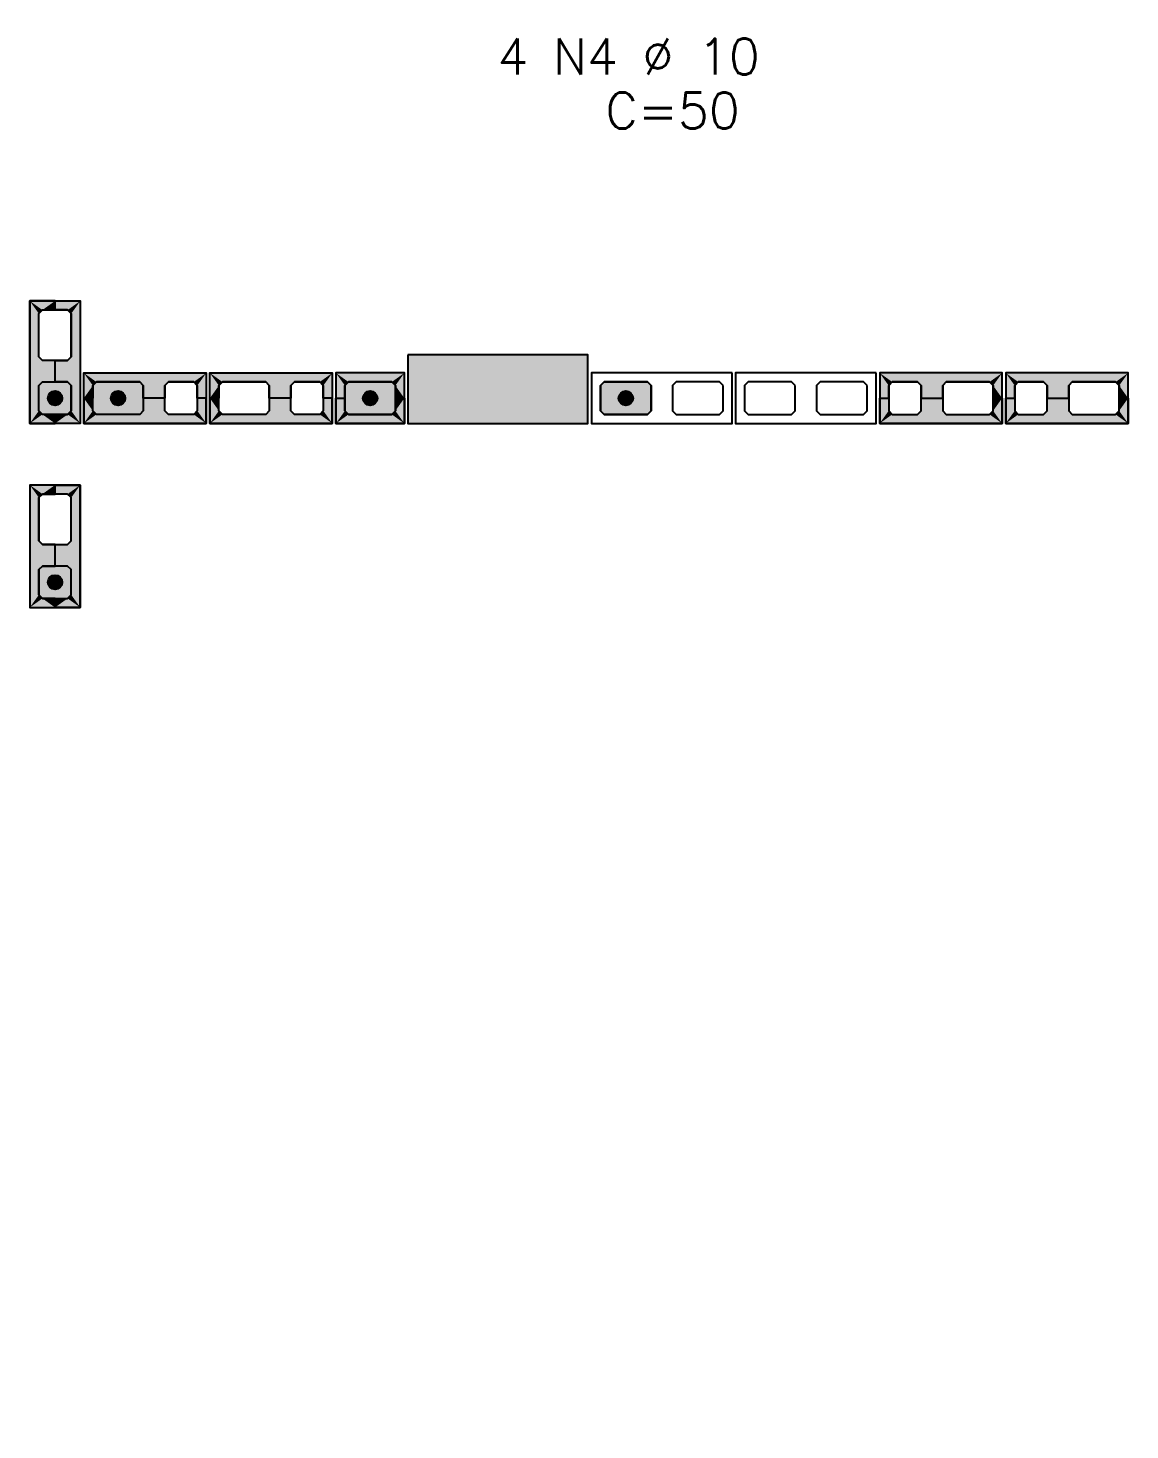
# Model space of a CAD drawing. Extents: x -1.9 to 86, y -1.5 to 61.
# Drawn here: x 22.88 to 29, y 36.86 to 44.65 of the extents above; entities that cross this region are included whole.
import ezdxf

# ---------------------------------------------------------------- set-up
doc = ezdxf.new("R2010")
doc.units = 0
doc.header["$MEASUREMENT"] = 0
for name, color, linetype in [('PENA_01', 1, 'CONTINUOUS'), ('PENA_02', 2, 'CONTINUOUS'), ('PENA_03', 3, 'CONTINUOUS'), ('PENA_11', 252, 'CONTINUOUS'), ('PENA_21', 100, 'CONTINUOUS'), ('PENA_23', 50, 'CONTINUOUS')]:
    doc.layers.add(name, color=color, linetype=linetype)
doc.styles.get("Standard").update_dxf_attribs({"font": 'ROMANS.SHX'})

msp = doc.modelspace()

# ---------------------------------------------------------------- linework, layer by layer
at = {"layer": 'PENA_01', "linetype": 'Continuous'}
for points in [[(22.9367, 42.8245), (22.9367, 43.0645), (22.9567, 43.0845), (23.0967, 43.0845), (23.1167, 43.0645), (23.1167, 42.8245), (23.0967, 42.8045), (22.9567, 42.8045), (22.9367, 42.8245)], [(22.9367, 42.5245), (22.9367, 42.6645), (22.9567, 42.6845), (23.0967, 42.6845), (23.1167, 42.6645), (23.1167, 42.5245), (23.0967, 42.5045), (22.9567, 42.5045), (22.9367, 42.5245)], [(23.4967, 42.5045), (23.2567, 42.5045), (23.2367, 42.5245), (23.2367, 42.6645), (23.2567, 42.6845), (23.4967, 42.6845), (23.5167, 42.6645), (23.5167, 42.5245), (23.4967, 42.5045)], [(23.7967, 42.5045), (23.6567, 42.5045), (23.6367, 42.5245), (23.6367, 42.6645), (23.6567, 42.6845), (23.7967, 42.6845), (23.8167, 42.6645), (23.8167, 42.5245), (23.7967, 42.5045)], [(24.1967, 42.5045), (23.9567, 42.5045), (23.9367, 42.5245), (23.9367, 42.6645), (23.9567, 42.6845), (24.1967, 42.6845), (24.2167, 42.6645), (24.2167, 42.5245), (24.1967, 42.5045)], [(24.4967, 42.5045), (24.3567, 42.5045), (24.3367, 42.5245), (24.3367, 42.6645), (24.3567, 42.6845), (24.4967, 42.6845), (24.5167, 42.6645), (24.5167, 42.5245), (24.4967, 42.5045)], [(24.6567, 42.5045), (24.8967, 42.5045), (24.9167, 42.5245), (24.9167, 42.6645), (24.8967, 42.6845), (24.6567, 42.6845), (24.6367, 42.6645), (24.6367, 42.5245), (24.6567, 42.5045)], [(26.3367, 42.6645), (26.3167, 42.6845), (26.0767, 42.6845), (26.0567, 42.6645), (26.0567, 42.5245), (26.0767, 42.5045), (26.3167, 42.5045), (26.3367, 42.5245), (26.3367, 42.6645)], [(26.7367, 42.6645), (26.7167, 42.6845), (26.4767, 42.6845), (26.4567, 42.6645), (26.4567, 42.5245), (26.4767, 42.5045), (26.7167, 42.5045), (26.7367, 42.5245), (26.7367, 42.6645)], [(27.1367, 42.6645), (27.1167, 42.6845), (26.8767, 42.6845), (26.8567, 42.6645), (26.8567, 42.5245), (26.8767, 42.5045), (27.1167, 42.5045), (27.1367, 42.5245), (27.1367, 42.6645)], [(27.5367, 42.6645), (27.5167, 42.6845), (27.2767, 42.6845), (27.2567, 42.6645), (27.2567, 42.5245), (27.2767, 42.5045), (27.5167, 42.5045), (27.5367, 42.5245), (27.5367, 42.6645)], [(27.6767, 42.5045), (27.8167, 42.5045), (27.8367, 42.5245), (27.8367, 42.6645), (27.8167, 42.6845), (27.6767, 42.6845), (27.6567, 42.6645), (27.6567, 42.5245), (27.6767, 42.5045)], [(27.9767, 42.5045), (28.2167, 42.5045), (28.2367, 42.5245), (28.2367, 42.6645), (28.2167, 42.6845), (27.9767, 42.6845), (27.9567, 42.6645), (27.9567, 42.5245), (27.9767, 42.5045)], [(28.3767, 42.5045), (28.5167, 42.5045), (28.5367, 42.5245), (28.5367, 42.6645), (28.5167, 42.6845), (28.3767, 42.6845), (28.3567, 42.6645), (28.3567, 42.5245), (28.3767, 42.5045)], [(28.6767, 42.5045), (28.9167, 42.5045), (28.9367, 42.5245), (28.9367, 42.6645), (28.9167, 42.6845), (28.6767, 42.6845), (28.6567, 42.6645), (28.6567, 42.5245), (28.6767, 42.5045)], [(23.1167, 41.8022), (23.1167, 42.0422), (23.0967, 42.0622), (22.9567, 42.0622), (22.9367, 42.0422), (22.9367, 41.8022), (22.9567, 41.7822), (23.0967, 41.7822), (23.1167, 41.8022)], [(23.1167, 41.5022), (23.1167, 41.6422), (23.0967, 41.6622), (22.9567, 41.6622), (22.9367, 41.6422), (22.9367, 41.5022), (22.9567, 41.4822), (23.0967, 41.4822), (23.1167, 41.5022)]]:
    msp.add_lwpolyline(points, dxfattribs=at)
at = {"layer": 'PENA_02', "linetype": 'Continuous'}
for points in [[(22.8867, 42.4545), (22.8867, 43.1345), (23.1667, 43.1345), (23.1667, 42.4545), (22.8867, 42.4545)], [(24.9867, 42.8345), (24.9867, 42.4545), (25.9867, 42.4545), (25.9867, 42.8345), (24.9867, 42.8345)], [(23.8667, 42.4545), (23.1867, 42.4545), (23.1867, 42.7345), (23.8667, 42.7345), (23.8667, 42.4545)], [(24.5667, 42.4545), (23.8867, 42.4545), (23.8867, 42.7345), (24.5667, 42.7345), (24.5667, 42.4545)], [(24.5867, 42.4545), (24.9667, 42.4545), (24.9667, 42.7345), (24.5867, 42.7345), (24.5867, 42.4545)], [(26.7867, 42.7345), (26.0067, 42.7345), (26.0067, 42.4545), (26.7867, 42.4545), (26.7867, 42.7345)], [(27.5867, 42.7345), (26.8067, 42.7345), (26.8067, 42.4545), (27.5867, 42.4545), (27.5867, 42.7345)], [(27.6067, 42.4545), (28.2867, 42.4545), (28.2867, 42.7345), (27.6067, 42.7345), (27.6067, 42.4545)], [(28.3067, 42.4545), (28.9867, 42.4545), (28.9867, 42.7345), (28.3067, 42.7345), (28.3067, 42.4545)], [(23.1667, 41.4322), (23.1667, 42.1122), (22.8867, 42.1122), (22.8867, 41.4322), (23.1667, 41.4322)]]:
    msp.add_lwpolyline(points, dxfattribs=at)
at = {"layer": 'PENA_03', "linetype": 'Continuous'}
for points in [[(23.1167, 42.5245), (23.0967, 42.5045), (22.9567, 42.5045), (22.9367, 42.5245), (22.9367, 42.6645), (22.9567, 42.6845), (23.0967, 42.6845), (23.1167, 42.6645), (23.1167, 42.5245)], [(23.5167, 42.5245), (23.4967, 42.5045), (23.2567, 42.5045), (23.2367, 42.5245), (23.2367, 42.6645), (23.2567, 42.6845), (23.4967, 42.6845), (23.5167, 42.6645), (23.5167, 42.5245)], [(24.9167, 42.5245), (24.8967, 42.5045), (24.6567, 42.5045), (24.6367, 42.5245), (24.6367, 42.6645), (24.6567, 42.6845), (24.8967, 42.6845), (24.9167, 42.6645), (24.9167, 42.5245)], [(26.3367, 42.5245), (26.3167, 42.5045), (26.0767, 42.5045), (26.0567, 42.5245), (26.0567, 42.6645), (26.0767, 42.6845), (26.3167, 42.6845), (26.3367, 42.6645), (26.3367, 42.5245)], [(22.9567, 41.6622), (22.9367, 41.6422), (22.9367, 41.5022), (22.9567, 41.4822), (23.0967, 41.4822), (23.1167, 41.5022), (23.1167, 41.6422), (23.0967, 41.6622), (22.9567, 41.6622)]]:
    msp.add_lwpolyline(points, dxfattribs=at)
for centre in [(23.0267, 42.5945), (23.3767, 42.5945), (24.7767, 42.5945), (26.1967, 42.5945), (23.0267, 41.5722)]:
    msp.add_circle(centre, 0.04, dxfattribs=at)
for points in [[(23.0667, 42.5945), (23.0067, 42.6292), (22.9892, 42.6082)], [(23.0667, 42.5945), (22.9892, 42.6082), (22.9892, 42.5808)], [(23.0667, 42.5945), (23.0337, 42.6339), (23.0067, 42.6292)], [(23.0667, 42.5945), (23.0574, 42.6202), (23.0337, 42.6339)], [(23.4167, 42.5945), (23.3567, 42.6292), (23.3392, 42.6082)], [(23.4167, 42.5945), (23.3392, 42.6082), (23.3392, 42.5808)], [(23.4167, 42.5945), (23.3837, 42.6339), (23.3567, 42.6292)], [(23.4167, 42.5945), (23.4074, 42.6202), (23.3837, 42.6339)], [(24.8167, 42.5945), (24.7567, 42.6292), (24.7392, 42.6082)], [(24.8167, 42.5945), (24.7392, 42.6082), (24.7392, 42.5808)], [(24.8167, 42.5945), (24.7837, 42.6339), (24.7567, 42.6292)], [(24.8167, 42.5945), (24.8074, 42.6202), (24.7837, 42.6339)], [(26.2367, 42.5945), (26.1767, 42.6292), (26.1592, 42.6082)], [(26.2367, 42.5945), (26.1592, 42.6082), (26.1592, 42.5808)], [(26.2367, 42.5945), (26.2037, 42.6339), (26.1767, 42.6292)], [(26.2367, 42.5945), (26.2274, 42.6202), (26.2037, 42.6339)], [(23.0667, 42.5945), (22.9892, 42.5808), (23.0067, 42.5599)], [(23.0667, 42.5945), (23.0067, 42.5599), (23.0337, 42.5551)], [(23.0667, 42.5945), (23.0337, 42.5551), (23.0574, 42.5688)], [(23.0667, 42.5945), (23.0574, 42.5688), (23.0667, 42.5945)], [(23.4167, 42.5945), (23.3392, 42.5808), (23.3567, 42.5599)], [(23.4167, 42.5945), (23.3567, 42.5599), (23.3837, 42.5551)], [(23.4167, 42.5945), (23.3837, 42.5551), (23.4074, 42.5688)], [(23.4167, 42.5945), (23.4074, 42.5688), (23.4167, 42.5945)], [(24.8167, 42.5945), (24.7392, 42.5808), (24.7567, 42.5599)], [(24.8167, 42.5945), (24.7567, 42.5599), (24.7837, 42.5551)], [(24.8167, 42.5945), (24.7837, 42.5551), (24.8074, 42.5688)], [(24.8167, 42.5945), (24.8074, 42.5688), (24.8167, 42.5945)], [(26.2367, 42.5945), (26.1592, 42.5808), (26.1767, 42.5599)], [(26.2367, 42.5945), (26.1767, 42.5599), (26.2037, 42.5551)], [(26.2367, 42.5945), (26.2037, 42.5551), (26.2274, 42.5688)], [(26.2367, 42.5945), (26.2274, 42.5688), (26.2367, 42.5945)], [(23.0667, 41.5722), (23.0067, 41.6069), (22.9892, 41.5859)], [(23.0667, 41.5722), (23.0337, 41.6116), (23.0067, 41.6069)], [(23.0667, 41.5722), (23.0574, 41.598), (23.0337, 41.6116)], [(23.0667, 41.5722), (22.9892, 41.5859), (22.9892, 41.5586)], [(23.0667, 41.5722), (22.9892, 41.5586), (23.0067, 41.5376)], [(23.0667, 41.5722), (23.0067, 41.5376), (23.0337, 41.5328)], [(23.0667, 41.5722), (23.0337, 41.5328), (23.0574, 41.5465)], [(23.0667, 41.5722), (23.0574, 41.5465), (23.0667, 41.5722)]]:
    msp.add_solid(points, dxfattribs=at)
at = {"layer": 'PENA_11', "linetype": 'Continuous'}
for points in [[(24.9867, 42.8345), (24.9867, 42.4545), (25.9867, 42.4545)], [(24.9867, 42.8345), (25.9867, 42.4545), (25.9867, 42.8345)], [(24.9867, 42.8345), (25.9867, 42.8345), (24.9867, 42.8345)], [(23.1167, 42.5245), (22.9367, 42.6645), (22.9567, 42.6845)], [(23.1167, 42.5245), (22.9567, 42.6845), (23.0967, 42.6845)], [(23.1167, 42.5245), (23.0967, 42.6845), (23.1167, 42.6645)], [(23.5167, 42.5245), (23.2367, 42.6645), (23.2567, 42.6845)], [(23.5167, 42.5245), (23.2567, 42.6845), (23.4967, 42.6845)], [(23.5167, 42.5245), (23.4967, 42.6845), (23.5167, 42.6645)], [(24.9167, 42.5245), (24.6367, 42.6645), (24.6567, 42.6845)], [(24.9167, 42.5245), (24.6567, 42.6845), (24.8967, 42.6845)], [(24.9167, 42.5245), (24.8967, 42.6845), (24.9167, 42.6645)], [(26.3367, 42.5245), (26.0567, 42.6645), (26.0767, 42.6845)], [(26.3367, 42.5245), (26.0767, 42.6845), (26.3167, 42.6845)], [(26.3367, 42.5245), (26.3167, 42.6845), (26.3367, 42.6645)], [(23.1167, 42.5245), (22.9367, 42.5245), (22.9367, 42.6645)], [(23.1167, 42.5245), (23.1167, 42.6645), (23.1167, 42.5245)], [(23.5167, 42.5245), (23.2367, 42.5245), (23.2367, 42.6645)], [(23.5167, 42.5245), (23.5167, 42.6645), (23.5167, 42.5245)], [(24.9167, 42.5245), (24.6367, 42.5245), (24.6367, 42.6645)], [(24.9167, 42.5245), (24.9167, 42.6645), (24.9167, 42.5245)], [(26.3367, 42.5245), (26.0567, 42.5245), (26.0567, 42.6645)], [(26.3367, 42.5245), (26.3367, 42.6645), (26.3367, 42.5245)], [(23.1167, 42.5245), (22.9567, 42.5045), (22.9367, 42.5245)], [(23.1167, 42.5245), (23.0967, 42.5045), (22.9567, 42.5045)], [(23.5167, 42.5245), (23.2567, 42.5045), (23.2367, 42.5245)], [(23.5167, 42.5245), (23.4967, 42.5045), (23.2567, 42.5045)], [(24.9167, 42.5245), (24.6567, 42.5045), (24.6367, 42.5245)], [(24.9167, 42.5245), (24.8967, 42.5045), (24.6567, 42.5045)], [(26.3367, 42.5245), (26.0767, 42.5045), (26.0567, 42.5245)], [(26.3367, 42.5245), (26.3167, 42.5045), (26.0767, 42.5045)], [(22.9567, 41.6622), (22.9367, 41.6422), (22.9367, 41.5022)], [(22.9567, 41.6622), (22.9367, 41.5022), (22.9567, 41.4822)], [(22.9567, 41.6622), (22.9567, 41.4822), (23.0967, 41.4822)], [(22.9567, 41.6622), (23.0967, 41.4822), (23.1167, 41.5022)], [(22.9567, 41.6622), (23.1167, 41.5022), (23.1167, 41.6422)], [(22.9567, 41.6622), (23.1167, 41.6422), (23.0967, 41.6622)], [(22.9567, 41.6622), (23.0967, 41.6622), (22.9567, 41.6622)]]:
    msp.add_solid(points, dxfattribs=at)
at = {"layer": 'PENA_21', "linetype": 'Continuous'}
for points in [[(23.0267, 42.4545), (23.0267, 42.5045), (22.9567, 42.5045), (22.9367, 42.5245), (22.9367, 42.6645), (22.9567, 42.6845), (23.0267, 42.6845), (23.0267, 42.8045), (22.9567, 42.8045), (22.9367, 42.8245), (22.9367, 43.0645), (22.9567, 43.0845), (23.0267, 43.0845), (23.0267, 43.1345), (22.8867, 43.1345), (22.8867, 42.4545), (23.0267, 42.4545)], [(23.0267, 42.4545), (23.0267, 42.5045), (23.0967, 42.5045), (23.1167, 42.5245), (23.1167, 42.6645), (23.0967, 42.6845), (23.0267, 42.6845), (23.0267, 42.8045), (23.0967, 42.8045), (23.1167, 42.8245), (23.1167, 43.0645), (23.0967, 43.0845), (23.0267, 43.0845), (23.0267, 43.1345), (23.1667, 43.1345), (23.1667, 42.4545), (23.0267, 42.4545)], [(23.8667, 42.5945), (23.8167, 42.5945), (23.8167, 42.6645), (23.7967, 42.6845), (23.6567, 42.6845), (23.6367, 42.6645), (23.6367, 42.5945), (23.5167, 42.5945), (23.5167, 42.6645), (23.4967, 42.6845), (23.2567, 42.6845), (23.2367, 42.6645), (23.2367, 42.5945), (23.1867, 42.5945), (23.1867, 42.7345), (23.8667, 42.7345), (23.8667, 42.5945)], [(24.5667, 42.5945), (24.5167, 42.5945), (24.5167, 42.6645), (24.4967, 42.6845), (24.3567, 42.6845), (24.3367, 42.6645), (24.3367, 42.5945), (24.2167, 42.5945), (24.2167, 42.6645), (24.1967, 42.6845), (23.9567, 42.6845), (23.9367, 42.6645), (23.9367, 42.5945), (23.8867, 42.5945), (23.8867, 42.7345), (24.5667, 42.7345), (24.5667, 42.5945)], [(27.6067, 42.5945), (27.6567, 42.5945), (27.6567, 42.6645), (27.6767, 42.6845), (27.8167, 42.6845), (27.8367, 42.6645), (27.8367, 42.5945), (27.9567, 42.5945), (27.9567, 42.6645), (27.9767, 42.6845), (28.2167, 42.6845), (28.2367, 42.6645), (28.2367, 42.5945), (28.2867, 42.5945), (28.2867, 42.7345), (27.6067, 42.7345), (27.6067, 42.5945)], [(28.3067, 42.5945), (28.3567, 42.5945), (28.3567, 42.6645), (28.3767, 42.6845), (28.5167, 42.6845), (28.5367, 42.6645), (28.5367, 42.5945), (28.6567, 42.5945), (28.6567, 42.6645), (28.6767, 42.6845), (28.9167, 42.6845), (28.9367, 42.6645), (28.9367, 42.5945), (28.9867, 42.5945), (28.9867, 42.7345), (28.3067, 42.7345), (28.3067, 42.5945)], [(23.8667, 42.5945), (23.8167, 42.5945), (23.8167, 42.5245), (23.7967, 42.5045), (23.6567, 42.5045), (23.6367, 42.5245), (23.6367, 42.5945), (23.5167, 42.5945), (23.5167, 42.5245), (23.4967, 42.5045), (23.2567, 42.5045), (23.2367, 42.5245), (23.2367, 42.5945), (23.1867, 42.5945), (23.1867, 42.4545), (23.8667, 42.4545), (23.8667, 42.5945)], [(24.5667, 42.5945), (24.5167, 42.5945), (24.5167, 42.5245), (24.4967, 42.5045), (24.3567, 42.5045), (24.3367, 42.5245), (24.3367, 42.5945), (24.2167, 42.5945), (24.2167, 42.5245), (24.1967, 42.5045), (23.9567, 42.5045), (23.9367, 42.5245), (23.9367, 42.5945), (23.8867, 42.5945), (23.8867, 42.4545), (24.5667, 42.4545), (24.5667, 42.5945)], [(27.6067, 42.5945), (27.6567, 42.5945), (27.6567, 42.5245), (27.6767, 42.5045), (27.8167, 42.5045), (27.8367, 42.5245), (27.8367, 42.5945), (27.9567, 42.5945), (27.9567, 42.5245), (27.9767, 42.5045), (28.2167, 42.5045), (28.2367, 42.5245), (28.2367, 42.5945), (28.2867, 42.5945), (28.2867, 42.4545), (27.6067, 42.4545), (27.6067, 42.5945)], [(28.3067, 42.5945), (28.3567, 42.5945), (28.3567, 42.5245), (28.3767, 42.5045), (28.5167, 42.5045), (28.5367, 42.5245), (28.5367, 42.5945), (28.6567, 42.5945), (28.6567, 42.5245), (28.6767, 42.5045), (28.9167, 42.5045), (28.9367, 42.5245), (28.9367, 42.5945), (28.9867, 42.5945), (28.9867, 42.4545), (28.3067, 42.4545), (28.3067, 42.5945)], [(23.0267, 41.4322), (23.0267, 41.4822), (22.9567, 41.4822), (22.9367, 41.5022), (22.9367, 41.6422), (22.9567, 41.6622), (23.0267, 41.6622), (23.0267, 41.7822), (22.9567, 41.7822), (22.9367, 41.8022), (22.9367, 42.0422), (22.9567, 42.0622), (23.0267, 42.0622), (23.0267, 42.1122), (22.8867, 42.1122), (22.8867, 41.4322), (23.0267, 41.4322)], [(23.0267, 41.4322), (23.0267, 41.4822), (23.0967, 41.4822), (23.1167, 41.5022), (23.1167, 41.6422), (23.0967, 41.6622), (23.0267, 41.6622), (23.0267, 41.7822), (23.0967, 41.7822), (23.1167, 41.8022), (23.1167, 42.0422), (23.0967, 42.0622), (23.0267, 42.0622), (23.0267, 42.1122), (23.1667, 42.1122), (23.1667, 41.4322), (23.0267, 41.4322)]]:
    msp.add_lwpolyline(points, dxfattribs=at)
for points in [[(23.0267, 43.1345), (22.8867, 43.1345), (22.9567, 43.0845)], [(22.9567, 43.0845), (22.8867, 43.1345), (22.9367, 43.0645)], [(22.8867, 43.1345), (22.9367, 42.5245), (22.9367, 43.0645)], [(22.8867, 42.4545), (22.9367, 42.5245), (22.8867, 43.1345)], [(23.0267, 43.0845), (23.0267, 43.1345), (22.9567, 43.0845)], [(23.0967, 43.0845), (23.0267, 43.0845), (23.1667, 43.1345)], [(23.0267, 43.0845), (23.0267, 43.1345), (23.1667, 43.1345)], [(23.1167, 43.0645), (23.0967, 43.0845), (23.1667, 43.1345)], [(23.1167, 42.8245), (23.1667, 43.1345), (23.1167, 42.6645)], [(23.1167, 42.6645), (23.1667, 43.1345), (23.1167, 42.5245)], [(23.1667, 43.1345), (23.1667, 42.4545), (23.1167, 42.5245)], [(23.1167, 42.8245), (23.1167, 43.0645), (23.1667, 43.1345)], [(22.9367, 43.0645), (22.9367, 42.5245), (22.9367, 42.6645)], [(22.9367, 43.0645), (22.9367, 42.8245), (22.9367, 42.6645)], [(22.9567, 42.6845), (22.9367, 42.8245), (22.9367, 42.6645)], [(22.9567, 42.6845), (22.9567, 42.8045), (22.9367, 42.8245)], [(23.0267, 42.6845), (22.9567, 42.8045), (22.9567, 42.6845)], [(23.0267, 42.6845), (23.0267, 42.8045), (22.9567, 42.8045)], [(23.0267, 42.6845), (23.0967, 42.8045), (23.0967, 42.6845)], [(23.0267, 42.6845), (23.0267, 42.8045), (23.0967, 42.8045)], [(23.0967, 42.8045), (23.1167, 42.8245), (23.0967, 42.6845)], [(23.0967, 42.6845), (23.1167, 42.8245), (23.1167, 42.6645)], [(23.8667, 42.7345), (23.2567, 42.6845), (23.1867, 42.7345)], [(23.2567, 42.6845), (23.2367, 42.6645), (23.1867, 42.7345)], [(23.1867, 42.7345), (23.2367, 42.6645), (23.1867, 42.5945)], [(23.4967, 42.6845), (23.2567, 42.6845), (23.8667, 42.7345)], [(23.5167, 42.6645), (23.4967, 42.6845), (23.8667, 42.7345)], [(23.8667, 42.7345), (23.6567, 42.6845), (23.5167, 42.6645)], [(23.5167, 42.5945), (23.5167, 42.6645), (23.6567, 42.6845)], [(23.5167, 42.5945), (23.6567, 42.6845), (23.6367, 42.6645)], [(23.8667, 42.7345), (23.7967, 42.6845), (23.6567, 42.6845)], [(23.8667, 42.7345), (23.8167, 42.6645), (23.7967, 42.6845)], [(23.8667, 42.7345), (23.8667, 42.5945), (23.8167, 42.5945)], [(23.8667, 42.7345), (23.8167, 42.5945), (23.8167, 42.6645)], [(24.5667, 42.7345), (23.9567, 42.6845), (23.8867, 42.7345)], [(23.9567, 42.6845), (23.9367, 42.6645), (23.8867, 42.7345)], [(23.8867, 42.7345), (23.9367, 42.6645), (23.8867, 42.5945)], [(24.1967, 42.6845), (23.9567, 42.6845), (24.5667, 42.7345)], [(24.2167, 42.6645), (24.1967, 42.6845), (24.5667, 42.7345)], [(24.5667, 42.7345), (24.3567, 42.6845), (24.2167, 42.6645)], [(24.2167, 42.5945), (24.2167, 42.6645), (24.3567, 42.6845)], [(24.2167, 42.5945), (24.3567, 42.6845), (24.3367, 42.6645)], [(24.5667, 42.7345), (24.4967, 42.6845), (24.3567, 42.6845)], [(24.5667, 42.7345), (24.5167, 42.6645), (24.4967, 42.6845)], [(24.5667, 42.7345), (24.5667, 42.5945), (24.5167, 42.5945)], [(24.5667, 42.7345), (24.5167, 42.5945), (24.5167, 42.6645)], [(28.2867, 42.7345), (27.6067, 42.7345), (27.6767, 42.6845)], [(27.6067, 42.7345), (27.6067, 42.5945), (27.6567, 42.5945)], [(27.6067, 42.7345), (27.6567, 42.5945), (27.6567, 42.6645)], [(27.6067, 42.7345), (27.6567, 42.6645), (27.6767, 42.6845)], [(28.2867, 42.7345), (27.6767, 42.6845), (27.8167, 42.6845)], [(28.2867, 42.7345), (27.8167, 42.6845), (27.8367, 42.6645)], [(28.2867, 42.7345), (27.8367, 42.6645), (27.9767, 42.6845)], [(27.8367, 42.6645), (27.9567, 42.6645), (27.9767, 42.6845)], [(28.2867, 42.7345), (27.9767, 42.6845), (28.2167, 42.6845)], [(28.2867, 42.7345), (28.2167, 42.6845), (28.2367, 42.6645)], [(28.2867, 42.7345), (28.2367, 42.6645), (28.2867, 42.5945)], [(28.9867, 42.7345), (28.3067, 42.7345), (28.3767, 42.6845)], [(28.3067, 42.7345), (28.3067, 42.5945), (28.3567, 42.5945)], [(28.3067, 42.7345), (28.3567, 42.5945), (28.3567, 42.6645)], [(28.3067, 42.7345), (28.3567, 42.6645), (28.3767, 42.6845)], [(28.9867, 42.7345), (28.3767, 42.6845), (28.5167, 42.6845)], [(28.9867, 42.7345), (28.5167, 42.6845), (28.5367, 42.6645)], [(28.9867, 42.7345), (28.5367, 42.6645), (28.6767, 42.6845)], [(28.5367, 42.6645), (28.6567, 42.6645), (28.6767, 42.6845)], [(28.9867, 42.7345), (28.6767, 42.6845), (28.9167, 42.6845)], [(28.9867, 42.7345), (28.9167, 42.6845), (28.9367, 42.6645)], [(28.9867, 42.7345), (28.9367, 42.6645), (28.9867, 42.5945)], [(23.2367, 42.6645), (23.2367, 42.5945), (23.1867, 42.5945)], [(23.5167, 42.5945), (23.6367, 42.6645), (23.6367, 42.5945)], [(23.9367, 42.6645), (23.9367, 42.5945), (23.8867, 42.5945)], [(24.2167, 42.5945), (24.3367, 42.6645), (24.3367, 42.5945)], [(27.8367, 42.6645), (27.8367, 42.5945), (27.9567, 42.5945)], [(27.8367, 42.6645), (27.9567, 42.5945), (27.9567, 42.6645)], [(28.2867, 42.5945), (28.2367, 42.6645), (28.2367, 42.5945)], [(28.5367, 42.6645), (28.5367, 42.5945), (28.6567, 42.5945)], [(28.5367, 42.6645), (28.6567, 42.5945), (28.6567, 42.6645)], [(28.9867, 42.5945), (28.9367, 42.6645), (28.9367, 42.5945)], [(22.9567, 42.5045), (22.9367, 42.5245), (22.8867, 42.4545)], [(23.1167, 42.5245), (23.1667, 42.4545), (23.0967, 42.5045)], [(23.1867, 42.4545), (23.2367, 42.5245), (23.1867, 42.5945)], [(23.2367, 42.5245), (23.2367, 42.5945), (23.1867, 42.5945)], [(23.2567, 42.5045), (23.2367, 42.5245), (23.1867, 42.4545)], [(23.5167, 42.5245), (23.4967, 42.5045), (23.8667, 42.4545)], [(23.5167, 42.5945), (23.5167, 42.5245), (23.6567, 42.5045)], [(23.5167, 42.5945), (23.6567, 42.5045), (23.6367, 42.5245)], [(23.5167, 42.5945), (23.6367, 42.5245), (23.6367, 42.5945)], [(23.8667, 42.4545), (23.6567, 42.5045), (23.5167, 42.5245)], [(23.8667, 42.4545), (23.8167, 42.5245), (23.7967, 42.5045)], [(23.8667, 42.4545), (23.8667, 42.5945), (23.8167, 42.5945)], [(23.8667, 42.4545), (23.8167, 42.5945), (23.8167, 42.5245)], [(23.8867, 42.4545), (23.9367, 42.5245), (23.8867, 42.5945)], [(23.9367, 42.5245), (23.9367, 42.5945), (23.8867, 42.5945)], [(23.9567, 42.5045), (23.9367, 42.5245), (23.8867, 42.4545)], [(24.2167, 42.5245), (24.1967, 42.5045), (24.5667, 42.4545)], [(24.2167, 42.5945), (24.2167, 42.5245), (24.3567, 42.5045)], [(24.2167, 42.5945), (24.3567, 42.5045), (24.3367, 42.5245)], [(24.2167, 42.5945), (24.3367, 42.5245), (24.3367, 42.5945)], [(24.5667, 42.4545), (24.3567, 42.5045), (24.2167, 42.5245)], [(24.5667, 42.4545), (24.5167, 42.5245), (24.4967, 42.5045)], [(24.5667, 42.4545), (24.5667, 42.5945), (24.5167, 42.5945)], [(24.5667, 42.4545), (24.5167, 42.5945), (24.5167, 42.5245)], [(27.6067, 42.4545), (27.6067, 42.5945), (27.6567, 42.5945)], [(27.6067, 42.4545), (27.6567, 42.5945), (27.6567, 42.5245)], [(27.6067, 42.4545), (27.6567, 42.5245), (27.6767, 42.5045)], [(28.2867, 42.4545), (27.8167, 42.5045), (27.8367, 42.5245)], [(27.8367, 42.5245), (27.8367, 42.5945), (27.9567, 42.5945)], [(27.8367, 42.5245), (27.9567, 42.5945), (27.9567, 42.5245)], [(28.2867, 42.4545), (27.8367, 42.5245), (27.9767, 42.5045)], [(27.8367, 42.5245), (27.9567, 42.5245), (27.9767, 42.5045)], [(28.2867, 42.4545), (28.2167, 42.5045), (28.2367, 42.5245)], [(28.2867, 42.4545), (28.2367, 42.5245), (28.2867, 42.5945)], [(28.2867, 42.5945), (28.2367, 42.5245), (28.2367, 42.5945)], [(28.3067, 42.4545), (28.3067, 42.5945), (28.3567, 42.5945)], [(28.3067, 42.4545), (28.3567, 42.5945), (28.3567, 42.5245)], [(28.3067, 42.4545), (28.3567, 42.5245), (28.3767, 42.5045)], [(28.9867, 42.4545), (28.5167, 42.5045), (28.5367, 42.5245)], [(28.5367, 42.5245), (28.5367, 42.5945), (28.6567, 42.5945)], [(28.5367, 42.5245), (28.6567, 42.5945), (28.6567, 42.5245)], [(28.9867, 42.4545), (28.5367, 42.5245), (28.6767, 42.5045)], [(28.5367, 42.5245), (28.6567, 42.5245), (28.6767, 42.5045)], [(28.9867, 42.4545), (28.9167, 42.5045), (28.9367, 42.5245)], [(28.9867, 42.4545), (28.9367, 42.5245), (28.9867, 42.5945)], [(28.9867, 42.5945), (28.9367, 42.5245), (28.9367, 42.5945)], [(22.9567, 42.5045), (22.8867, 42.4545), (23.0267, 42.4545)], [(22.9567, 42.5045), (23.0267, 42.4545), (23.0267, 42.5045)], [(23.1667, 42.4545), (23.0267, 42.4545), (23.0967, 42.5045)], [(23.0967, 42.5045), (23.0267, 42.4545), (23.0267, 42.5045)], [(23.8667, 42.4545), (23.2567, 42.5045), (23.1867, 42.4545)], [(23.4967, 42.5045), (23.2567, 42.5045), (23.8667, 42.4545)], [(23.8667, 42.4545), (23.7967, 42.5045), (23.6567, 42.5045)], [(24.5667, 42.4545), (23.9567, 42.5045), (23.8867, 42.4545)], [(24.1967, 42.5045), (23.9567, 42.5045), (24.5667, 42.4545)], [(24.5667, 42.4545), (24.4967, 42.5045), (24.3567, 42.5045)], [(28.2867, 42.4545), (27.6067, 42.4545), (27.6767, 42.5045)], [(28.2867, 42.4545), (27.6767, 42.5045), (27.8167, 42.5045)], [(28.2867, 42.4545), (27.9767, 42.5045), (28.2167, 42.5045)], [(28.9867, 42.4545), (28.3067, 42.4545), (28.3767, 42.5045)], [(28.9867, 42.4545), (28.3767, 42.5045), (28.5167, 42.5045)], [(28.9867, 42.4545), (28.6767, 42.5045), (28.9167, 42.5045)], [(23.0267, 42.1122), (22.8867, 42.1122), (22.9567, 42.0622)], [(22.9567, 42.0622), (22.8867, 42.1122), (22.9367, 42.0422)], [(22.8867, 42.1122), (22.9367, 41.5022), (22.9367, 42.0422)], [(22.8867, 41.4322), (22.9367, 41.5022), (22.8867, 42.1122)], [(23.0267, 42.0622), (23.0267, 42.1122), (22.9567, 42.0622)], [(23.0967, 42.0622), (23.0267, 42.0622), (23.1667, 42.1122)], [(23.0267, 42.0622), (23.0267, 42.1122), (23.1667, 42.1122)], [(23.1167, 42.0422), (23.0967, 42.0622), (23.1667, 42.1122)], [(23.1167, 41.8022), (23.1667, 42.1122), (23.1167, 41.6422)], [(23.1167, 41.6422), (23.1667, 42.1122), (23.1167, 41.5022)], [(23.1667, 42.1122), (23.1667, 41.4322), (23.1167, 41.5022)], [(23.1167, 41.8022), (23.1167, 42.0422), (23.1667, 42.1122)], [(22.9367, 42.0422), (22.9367, 41.5022), (22.9367, 41.6422)], [(22.9367, 42.0422), (22.9367, 41.8022), (22.9367, 41.6422)], [(22.9567, 41.6622), (22.9367, 41.8022), (22.9367, 41.6422)], [(22.9567, 41.6622), (22.9567, 41.7822), (22.9367, 41.8022)], [(23.0267, 41.6622), (22.9567, 41.7822), (22.9567, 41.6622)], [(23.0267, 41.6622), (23.0267, 41.7822), (22.9567, 41.7822)], [(23.0267, 41.6622), (23.0967, 41.7822), (23.0967, 41.6622)], [(23.0267, 41.6622), (23.0267, 41.7822), (23.0967, 41.7822)], [(23.0967, 41.7822), (23.1167, 41.8022), (23.0967, 41.6622)], [(23.0967, 41.6622), (23.1167, 41.8022), (23.1167, 41.6422)], [(22.9567, 41.4822), (22.9367, 41.5022), (22.8867, 41.4322)], [(22.9567, 41.4822), (22.8867, 41.4322), (23.0267, 41.4322)], [(22.9567, 41.4822), (23.0267, 41.4322), (23.0267, 41.4822)], [(23.1667, 41.4322), (23.0267, 41.4322), (23.0967, 41.4822)], [(23.0967, 41.4822), (23.0267, 41.4322), (23.0267, 41.4822)], [(23.1167, 41.5022), (23.1667, 41.4322), (23.0967, 41.4822)]]:
    msp.add_solid(points, dxfattribs=at)
at = {"layer": 'PENA_23', "linetype": 'Continuous'}
for points in [[(24.9167, 42.5945), (24.9667, 42.5945), (24.9667, 42.7345), (24.5867, 42.7345), (24.5867, 42.5945), (24.6367, 42.5945), (24.6367, 42.6645), (24.6567, 42.6845), (24.8967, 42.6845), (24.9167, 42.6645), (24.9167, 42.5945)], [(24.9167, 42.5945), (24.9667, 42.5945), (24.9667, 42.4545), (24.5867, 42.4545), (24.5867, 42.5945), (24.6367, 42.5945), (24.6367, 42.5245), (24.6567, 42.5045), (24.8967, 42.5045), (24.9167, 42.5245), (24.9167, 42.5945)]]:
    msp.add_lwpolyline(points, dxfattribs=at)
for points in [[(24.9667, 42.7345), (24.5867, 42.7345), (24.6567, 42.6845)], [(24.5867, 42.7345), (24.5867, 42.5945), (24.6367, 42.5945)], [(24.5867, 42.7345), (24.6367, 42.5945), (24.6367, 42.6645)], [(24.5867, 42.7345), (24.6367, 42.6645), (24.6567, 42.6845)], [(24.9667, 42.7345), (24.6567, 42.6845), (24.8967, 42.6845)], [(24.9667, 42.7345), (24.8967, 42.6845), (24.9167, 42.6645)], [(24.9667, 42.7345), (24.9167, 42.6645), (24.9667, 42.5945)], [(24.9667, 42.5945), (24.9167, 42.6645), (24.9167, 42.5945)], [(24.5867, 42.4545), (24.5867, 42.5945), (24.6367, 42.5945)], [(24.5867, 42.4545), (24.6367, 42.5945), (24.6367, 42.5245)], [(24.5867, 42.4545), (24.6367, 42.5245), (24.6567, 42.5045)], [(24.9667, 42.4545), (24.8967, 42.5045), (24.9167, 42.5245)], [(24.9667, 42.4545), (24.9167, 42.5245), (24.9667, 42.5945)], [(24.9667, 42.5945), (24.9167, 42.5245), (24.9167, 42.5945)], [(24.9667, 42.4545), (24.5867, 42.4545), (24.6567, 42.5045)], [(24.9667, 42.4545), (24.6567, 42.5045), (24.8967, 42.5045)]]:
    msp.add_solid(points, dxfattribs=at)

# ---------------------------------------------------------------- texts
at = {"layer": 'PENA_03', "linetype": 'Continuous'}
for s, p in [('4 N4 %%c 10', (25.4836, 44.3923)), ('C=50', (26.0836, 44.0923))]:
    msp.add_text(s, height=0.2, dxfattribs=at).set_placement(p)

doc.saveas('drawing.dxf')
